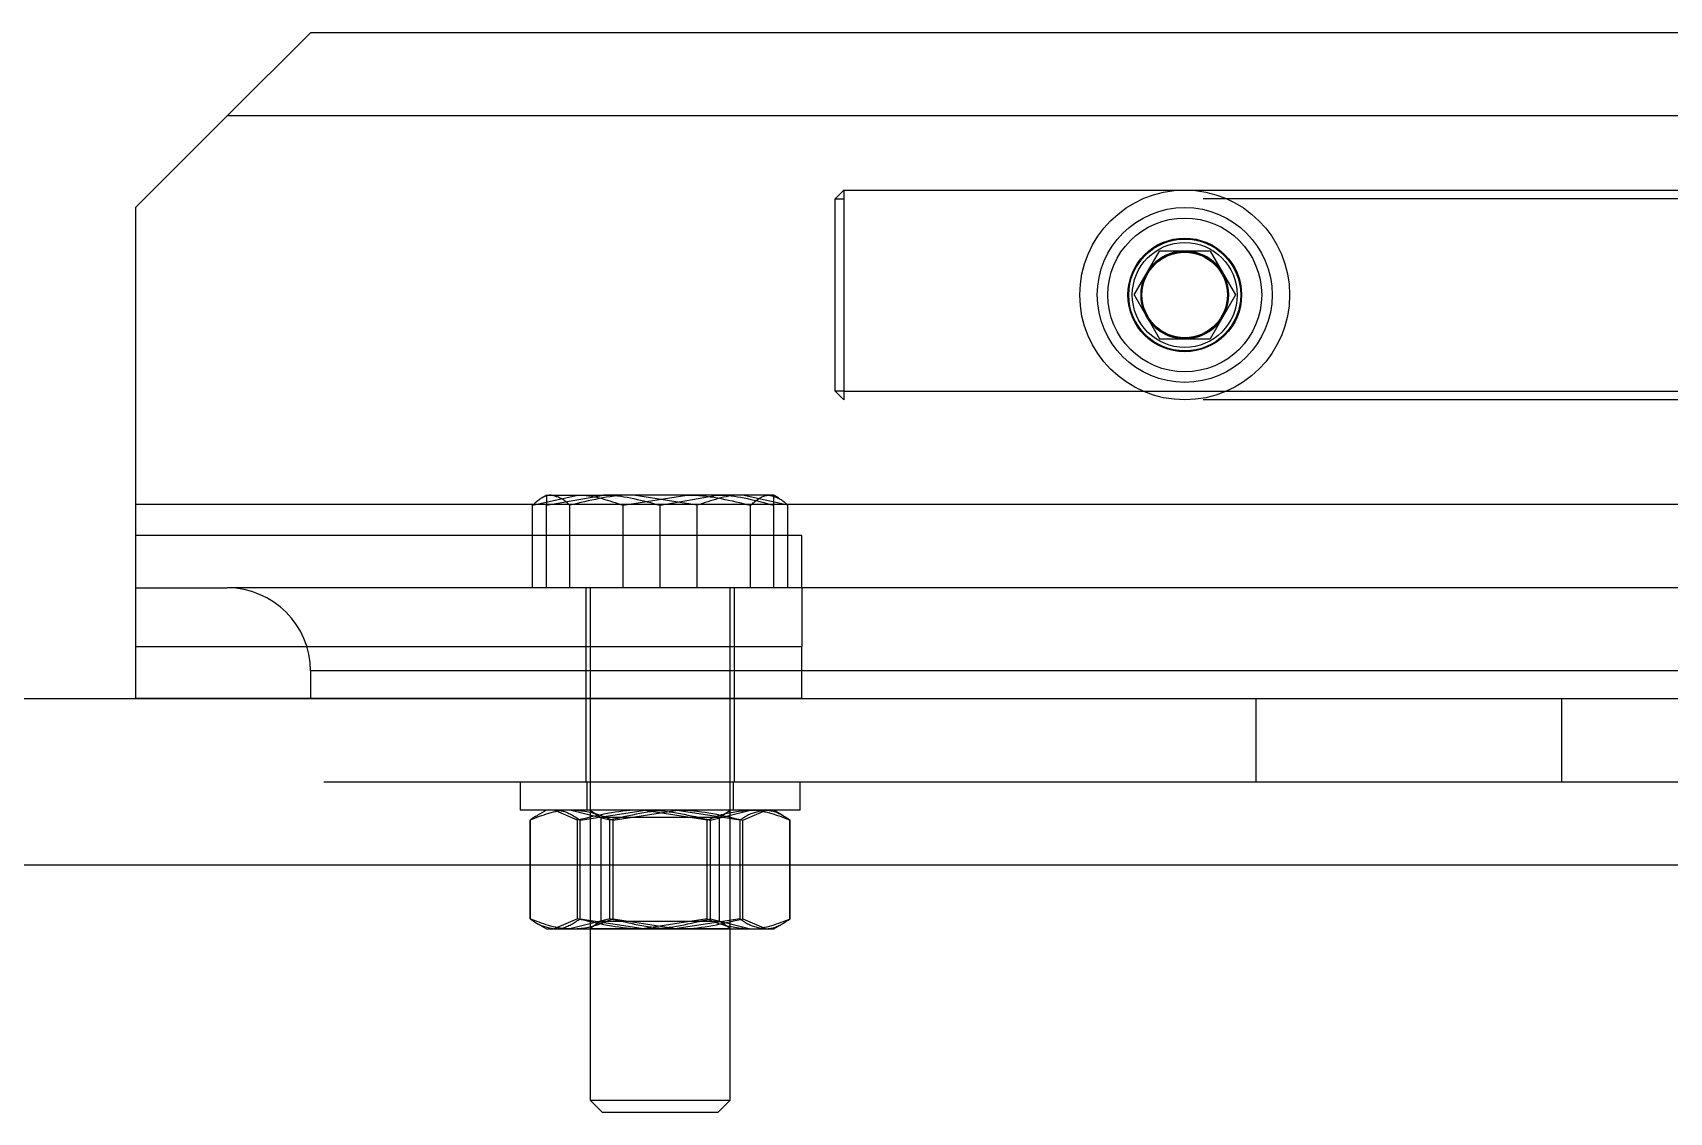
# Model space of a CAD drawing. Header units: metres. Extents: x 0 to 21025, y 0 to 14850.
# Drawn here: x 1946.1 to 2039.7, y 9312.5 to 9374.2 of the extents above; entities that cross this region are included whole.
import ezdxf

# ---------------------------------------------------------------- set-up
doc = ezdxf.new("R2010")
doc.units = ezdxf.units.M
doc.header["$LTSCALE"] = 25
doc.linetypes.add('HIDDEN2', pattern=[4.7625, 3.175, -1.5875])
doc.layers.add('SL4', color=4, linetype='Continuous')
doc.layers.add('ST1', color=7, linetype='HIDDEN2')

msp = doc.modelspace()

# ---------------------------------------------------------------- linework, layer by layer
at = {"layer": 'SL4'}
for p, q in [((1961.996, 9374.249), (1957.238, 9369.491)), ((2248.821, 9374.249), (1961.996, 9374.249)), ((1957.238, 9369.491), (1951.996, 9364.249)), ((2248.996, 9369.491), (1957.238, 9369.491)), ((1951.996, 9364.249), (1951.996, 9347.261)), ((2009.097, 9359.249), (2010.547, 9361.759)), ((2013.445, 9361.759), (2010.547, 9361.759)), ((2013.445, 9361.759), (2014.894, 9359.249)), ((2009.097, 9359.249), (2010.547, 9356.739)), ((2014.894, 9359.249), (2013.445, 9356.739)), ((2010.547, 9356.739), (2013.445, 9356.739)), ((1951.996, 9347.261), (1951.996, 9342.499)), ((1975.496, 9347.261), (1951.996, 9347.261)), ((1975.496, 9347.218), (1978.746, 9347.799)), ((1975.496, 9347.799), (1978.746, 9347.799)), ((1975.496, 9342.499), (1975.496, 9347.218)), ((1985.246, 9347.799), (1978.746, 9347.799)), ((1981.996, 9347.218), (1985.246, 9347.799)), ((1981.996, 9342.499), (1981.996, 9347.218)), ((1988.496, 9347.799), (1985.246, 9347.799)), ((2215.199, 9347.261), (1988.496, 9347.261)), ((1988.496, 9342.499), (1988.496, 9347.218)), ((1951.996, 9342.499), (1957.238, 9342.499)), ((1951.996, 9342.499), (1951.996, 9336.149)), ((2248.996, 9342.499), (1957.238, 9342.499)), ((1961.996, 9337.741), (1961.996, 9336.149)), ((2251.996, 9337.741), (1961.996, 9337.741)), ((2875.564, 9336.149), (1925.562, 9336.149)), ((2085.802, 9326.624), (1930.562, 9326.624))]:
    msp.add_line(p, q, dxfattribs=at)
for radius in [6, 5, 4.4]:
    msp.add_circle((2011.996, 9359.249), radius, dxfattribs=at)
for centre, radius, start, end in [((2011.996, 9359.249), 2.51, 90, 150), ((2011.996, 9359.249), 2.51, 30, 90), ((2011.996, 9359.249), 2.51, 150, 210), ((2011.996, 9359.249), 2.51, 330, 30), ((2011.996, 9359.249), 2.51, 210, 270), ((2011.996, 9359.249), 2.51, 270, 330), ((1957.238, 9337.741), 4.757, 0, 90)]:
    msp.add_arc(centre, radius, start, end, dxfattribs=at)
for points, knots in [([(1975.496, 9347.799), (1975.496, 9347.792), (1975.496, 9347.763), (1975.496, 9347.453), (1975.496, 9347.218)], [0, 0, 0, 0, 0.241851, 1, 1, 1, 1]), ([(1978.746, 9347.799), (1978.823, 9347.798), (1979.92, 9347.79), (1980.996, 9347.493), (1981.996, 9347.218)], [0, 0, 0, 0, 0.070215, 1, 1, 1, 1]), ([(1985.246, 9347.799), (1985.323, 9347.798), (1986.42, 9347.79), (1987.496, 9347.493), (1988.496, 9347.218)], [0, 0, 0, 0, 0.0702148, 1, 1, 1, 1]), ([(1988.496, 9347.218), (1988.496, 9347.453), (1988.496, 9347.763), (1988.496, 9347.792), (1988.496, 9347.799)], [0, 0, 0, 0, 0.758149, 1, 1, 1, 1])]:
    msp.add_open_spline(points, degree=3, knots=knots, dxfattribs=at)
at = {"layer": 'ST1'}
for p, q in [((2251.996, 9369.491), (1957.238, 9369.491)), ((1992.496, 9365.249), (1991.996, 9364.749)), ((1992.496, 9365.249), (1992.496, 9364.749)), ((1992.496, 9365.249), (2211.496, 9365.249)), ((1991.996, 9353.749), (1991.996, 9364.749)), ((1991.996, 9364.749), (1992.496, 9364.749)), ((1992.496, 9364.749), (1992.496, 9353.749)), ((2211.496, 9364.749), (1992.496, 9364.749)), ((1991.996, 9353.749), (1992.496, 9353.249)), ((1992.496, 9353.749), (1991.996, 9353.749)), ((1992.496, 9353.749), (1992.496, 9353.249)), ((1992.496, 9353.749), (2211.496, 9353.749)), ((2211.496, 9353.249), (1992.496, 9353.249)), ((2251.996, 9347.261), (1951.996, 9347.261)), ((1974.699, 9347.218), (1977.286, 9347.799)), ((1974.699, 9342.499), (1974.699, 9347.218)), ((1975.496, 9347.799), (1975.219, 9347.639)), ((1988.496, 9347.261), (1975.496, 9347.261)), ((1976.823, 9342.499), (1976.823, 9347.218)), ((1979.872, 9347.218), (1983.52, 9347.799)), ((1979.872, 9342.499), (1979.872, 9347.218)), ((1984.12, 9347.218), (1980.472, 9347.799)), ((1984.12, 9342.499), (1984.12, 9347.218)), ((1989.292, 9347.218), (1986.706, 9347.799)), ((1987.168, 9342.499), (1987.168, 9347.218)), ((1988.773, 9347.639), (1988.496, 9347.799)), ((1989.292, 9342.499), (1989.292, 9347.218)), ((1990.096, 9345.499), (1951.996, 9345.499)), ((1990.096, 9342.499), (1990.096, 9345.499)), ((1977.746, 9342.499), (1977.746, 9336.149)), ((1977.996, 9342.499), (1977.996, 9313.189)), ((1985.996, 9313.189), (1985.996, 9342.499)), ((1986.246, 9336.149), (1986.246, 9342.499)), ((1990.096, 9342.499), (1990.096, 9339.149)), ((1951.996, 9339.149), (1990.096, 9339.149)), ((1990.096, 9336.179), (1990.096, 9339.149)), ((1990.096, 9336.149), (1990.096, 9339.149)), ((2248.996, 9337.741), (1961.996, 9337.741)), ((1951.996, 9336.179), (1990.096, 9336.179)), ((1977.746, 9336.149), (1977.746, 9331.386)), ((1986.246, 9331.386), (1986.246, 9336.149)), ((2016.064, 9336.149), (2016.064, 9331.386)), ((2033.564, 9331.386), (2033.564, 9336.149)), ((2875.564, 9331.386), (1875.564, 9331.386)), ((1973.996, 9331.386), (1973.996, 9329.786)), ((1977.796, 9331.386), (1977.796, 9329.786)), ((1986.196, 9329.786), (1986.196, 9331.386)), ((1989.996, 9329.786), (1989.996, 9331.386)), ((1989.996, 9329.786), (1973.996, 9329.786)), ((1975.496, 9329.786), (1974.959, 9329.476)), ((1977.276, 9329.206), (1975.929, 9329.786)), ((1979.121, 9329.206), (1976.837, 9329.786)), ((1977.429, 9329.206), (1981.15, 9329.786)), ((1977.996, 9329.786), (1978.596, 9329.366)), ((1979.301, 9329.206), (1983.008, 9329.786)), ((1984.69, 9329.206), (1980.983, 9329.786)), ((1986.562, 9329.206), (1982.842, 9329.786)), ((1984.871, 9329.206), (1987.154, 9329.786)), ((1985.396, 9329.366), (1985.996, 9329.786)), ((1986.715, 9329.206), (1988.062, 9329.786)), ((1989.032, 9329.476), (1988.496, 9329.786)), ((1974.554, 9323.567), (1974.554, 9329.206)), ((1974.582, 9323.567), (1974.582, 9329.206)), ((1977.276, 9323.567), (1977.276, 9329.206)), ((1977.429, 9323.567), (1977.429, 9329.206)), ((1985.136, 9329.366), (1978.596, 9329.366)), ((1978.596, 9329.366), (1978.596, 9323.432)), ((1979.121, 9323.567), (1979.121, 9329.206)), ((1979.301, 9323.567), (1979.301, 9329.206)), ((1984.69, 9323.567), (1984.69, 9329.206)), ((1984.871, 9323.567), (1984.871, 9329.206)), ((1985.396, 9329.366), (1985.136, 9329.366)), ((1985.396, 9323.432), (1985.396, 9329.366)), ((1986.562, 9323.567), (1986.562, 9329.206)), ((1986.715, 9323.567), (1986.715, 9329.206)), ((1989.41, 9323.567), (1989.41, 9329.206)), ((1989.437, 9323.567), (1989.437, 9329.206)), ((1974.959, 9323.296), (1975.496, 9322.986)), ((1975.496, 9322.986), (1976.837, 9322.986)), ((1977.276, 9323.567), (1975.929, 9322.986)), ((1979.121, 9323.567), (1976.837, 9322.986)), ((1976.837, 9322.986), (1982.842, 9322.986)), ((1977.429, 9323.567), (1981.15, 9322.986)), ((1978.596, 9323.432), (1977.996, 9323.011)), ((1977.996, 9323.011), (1985.691, 9323.011)), ((1977.996, 9323.011), (1977.996, 9322.986)), ((1978.596, 9323.432), (1985.396, 9323.432)), ((1979.301, 9323.567), (1983.008, 9322.986)), ((1984.69, 9323.567), (1980.983, 9322.986)), ((1986.562, 9323.567), (1982.842, 9322.986)), ((1982.842, 9322.986), (1988, 9322.986)), ((1984.871, 9323.567), (1987.154, 9322.986)), ((1985.996, 9323.011), (1985.396, 9323.432)), ((1985.691, 9323.011), (1985.996, 9323.011)), ((1985.996, 9322.986), (1985.996, 9323.011)), ((1986.715, 9323.567), (1988.062, 9322.986)), ((1988, 9322.986), (1988.496, 9322.986)), ((1988.496, 9322.986), (1989.032, 9323.296)), ((1977.996, 9313.189), (1985.996, 9313.189)), ((1977.996, 9313.189), (1978.686, 9312.499)), ((1985.305, 9312.499), (1985.996, 9313.189)), ((1978.686, 9312.499), (1985.305, 9312.499))]:
    msp.add_line(p, q, dxfattribs=at)
for radius in [4.4, 3.25, 3.25, 3.2, 3, 2.5, 2.445]:
    msp.add_circle((2011.996, 9359.249), radius, dxfattribs=at)
for points, knots in [([(1975.761, 9347.799), (1975.674, 9347.792), (1975.315, 9347.763), (1974.965, 9347.453), (1974.699, 9347.218)], [0, 0, 0, 0, 0.241851, 1, 1, 1, 1]), ([(1976.823, 9347.218), (1976.746, 9347.295), (1976.4, 9347.636), (1976.041, 9347.728), (1975.761, 9347.799)], [0, 0, 0, 0, 0.223713, 1, 1, 1, 1]), ([(1980.472, 9347.799), (1980.385, 9347.798), (1979.153, 9347.79), (1977.946, 9347.493), (1976.823, 9347.218)], [0, 0, 0, 0, 0.070215, 1, 1, 1, 1]), ([(1977.286, 9347.799), (1977.347, 9347.798), (1978.22, 9347.79), (1979.076, 9347.493), (1979.872, 9347.218)], [0, 0, 0, 0, 0.070215, 1, 1, 1, 1]), ([(1983.52, 9347.799), (1983.606, 9347.798), (1984.838, 9347.79), (1986.046, 9347.493), (1987.168, 9347.218)], [0, 0, 0, 0, 0.0702148, 1, 1, 1, 1]), ([(1986.706, 9347.799), (1986.645, 9347.798), (1985.771, 9347.79), (1984.915, 9347.493), (1984.12, 9347.218)], [0, 0, 0, 0, 0.070215, 1, 1, 1, 1]), ([(1987.168, 9347.218), (1987.434, 9347.453), (1987.784, 9347.763), (1988.143, 9347.792), (1988.23, 9347.799)], [0, 0, 0, 0, 0.758149, 1, 1, 1, 1]), ([(1988.23, 9347.799), (1988.509, 9347.728), (1988.869, 9347.636), (1989.215, 9347.295), (1989.292, 9347.218)], [0, 0, 0, 0, 0.7762867, 1, 1, 1, 1]), ([(1976.837, 9329.786), (1976.783, 9329.785), (1976.012, 9329.777), (1975.257, 9329.481), (1974.554, 9329.206)], [0, 0, 0, 0, 0.0702148, 1, 1, 1, 1]), ([(1974.554, 9329.206), (1974.674, 9329.307), (1974.804, 9329.419), (1974.94, 9329.459), (1974.952, 9329.462)], [0, 0, 0, 0, 0.914803, 1, 1, 1, 1]), ([(1975.991, 9329.786), (1976.122, 9329.777), (1976.609, 9329.745), (1977.083, 9329.434), (1977.429, 9329.206)], [0, 0, 0, 0, 0.268634, 1, 1, 1, 1]), ([(1976.941, 9329.786), (1977.156, 9329.777), (1977.955, 9329.745), (1978.732, 9329.434), (1979.301, 9329.206)], [0, 0, 0, 0, 0.2686336, 1, 1, 1, 1]), ([(1980.983, 9329.786), (1980.895, 9329.785), (1979.644, 9329.777), (1978.417, 9329.481), (1977.276, 9329.206)], [0, 0, 0, 0, 0.0702148, 1, 1, 1, 1]), ([(1982.842, 9329.786), (1982.753, 9329.785), (1981.497, 9329.777), (1980.266, 9329.481), (1979.121, 9329.206)], [0, 0, 0, 0, 0.070215, 1, 1, 1, 1]), ([(1981.15, 9329.786), (1981.238, 9329.785), (1982.495, 9329.777), (1983.726, 9329.481), (1984.871, 9329.206)], [0, 0, 0, 0, 0.070215, 1, 1, 1, 1]), ([(1983.008, 9329.786), (1983.096, 9329.785), (1984.348, 9329.777), (1985.575, 9329.481), (1986.715, 9329.206)], [0, 0, 0, 0, 0.070215, 1, 1, 1, 1]), ([(1984.69, 9329.206), (1984.888, 9329.293), (1985.658, 9329.633), (1986.457, 9329.721), (1987.05, 9329.786)], [0, 0, 0, 0, 0.257551, 1, 1, 1, 1]), ([(1986.562, 9329.206), (1986.683, 9329.293), (1987.152, 9329.633), (1987.639, 9329.721), (1988, 9329.786)], [0, 0, 0, 0, 0.257551, 1, 1, 1, 1]), ([(1987.154, 9329.786), (1987.208, 9329.785), (1987.979, 9329.777), (1988.735, 9329.481), (1989.437, 9329.206)], [0, 0, 0, 0, 0.070215, 1, 1, 1, 1]), ([(1988, 9329.786), (1988.131, 9329.777), (1988.617, 9329.745), (1989.091, 9329.434), (1989.437, 9329.206)], [0, 0, 0, 0, 0.2686336, 1, 1, 1, 1]), ([(1976.837, 9322.986), (1976.783, 9322.987), (1976.012, 9322.995), (1975.257, 9323.291), (1974.554, 9323.567)], [0, 0, 0, 0, 0.070215, 1, 1, 1, 1]), ([(1974.554, 9323.567), (1974.675, 9323.479), (1975.143, 9323.139), (1975.63, 9323.051), (1975.991, 9322.986)], [0, 0, 0, 0, 0.257551, 1, 1, 1, 1]), ([(1975.991, 9322.986), (1976.122, 9322.995), (1976.609, 9323.027), (1977.083, 9323.339), (1977.429, 9323.567)], [0, 0, 0, 0, 0.268634, 1, 1, 1, 1]), ([(1976.941, 9322.986), (1977.156, 9322.995), (1977.955, 9323.027), (1978.732, 9323.339), (1979.301, 9323.567)], [0, 0, 0, 0, 0.2686336, 1, 1, 1, 1]), ([(1980.983, 9322.986), (1980.895, 9322.987), (1979.644, 9322.995), (1978.417, 9323.291), (1977.276, 9323.567)], [0, 0, 0, 0, 0.070215, 1, 1, 1, 1]), ([(1982.842, 9322.986), (1982.753, 9322.987), (1981.497, 9322.995), (1980.266, 9323.291), (1979.121, 9323.567)], [0, 0, 0, 0, 0.070215, 1, 1, 1, 1]), ([(1981.15, 9322.986), (1981.238, 9322.987), (1982.495, 9322.995), (1983.726, 9323.291), (1984.871, 9323.567)], [0, 0, 0, 0, 0.070215, 1, 1, 1, 1]), ([(1983.008, 9322.986), (1983.096, 9322.987), (1984.348, 9322.995), (1985.575, 9323.291), (1986.715, 9323.567)], [0, 0, 0, 0, 0.070215, 1, 1, 1, 1]), ([(1984.69, 9323.567), (1984.888, 9323.479), (1985.658, 9323.139), (1986.457, 9323.051), (1987.05, 9322.986)], [0, 0, 0, 0, 0.257551, 1, 1, 1, 1]), ([(1986.562, 9323.567), (1986.683, 9323.479), (1987.152, 9323.139), (1987.639, 9323.051), (1988, 9322.986)], [0, 0, 0, 0, 0.257551, 1, 1, 1, 1]), ([(1987.154, 9322.986), (1987.208, 9322.987), (1987.979, 9322.995), (1988.735, 9323.291), (1989.437, 9323.567)], [0, 0, 0, 0, 0.070215, 1, 1, 1, 1]), ([(1988, 9322.986), (1988.131, 9322.995), (1988.617, 9323.027), (1989.091, 9323.339), (1989.437, 9323.567)], [0, 0, 0, 0, 0.2686336, 1, 1, 1, 1])]:
    msp.add_open_spline(points, degree=3, knots=knots, dxfattribs=at)

doc.saveas('drawing.dxf')
